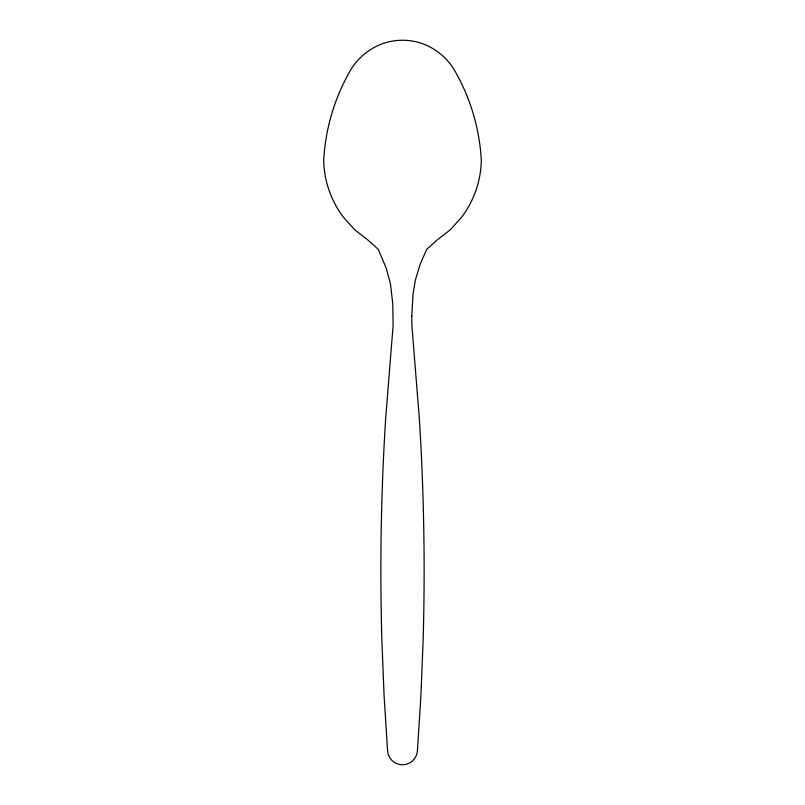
<?xml version="1.0" encoding="UTF-8"?>
<svg xmlns="http://www.w3.org/2000/svg" width="805" height="805" viewBox="0 0 805 805"><rect width="100%" height="100%" fill="white"/><g stroke="black" fill="none" stroke-linecap="round" stroke-linejoin="round"><path stroke-width="1.21" d="M411.788 316.144L411.888 325.542L419.395 419.395A2465.443 2445.318 0 0 1 423.148 639.683L420.955 694.745L417.513 749.737L417 753.621L415.501 757.243L413.116 760.353A14.953 14.842 0 0 1 391.874 760.353L389.499 757.243L388 753.621L387.487 749.737L384.045 694.745L381.852 639.683A2465.443 2445.318 0 0 1 385.605 419.395L393.112 325.542L392.749 303.606L390.475 283.984L386.239 268.196L378.3 249.369L368.348 240.413L354.693 229.757L343.131 216.857A99.528 98.492 0 0 1 323.68 160.376A206.1 203.967 0 0 1 350.477 70.277C357.662 58.232 368.841 48.833 381.962 43.873A58.624 57.095 0 0 1 423.048 43.873C436.159 48.833 447.349 58.222 454.513 70.277A206.1 203.967 0 0 1 481.32 160.376A99.528 98.492 0 0 1 461.879 216.867L450.307 229.757L436.652 240.413L426.7 249.369L420.119 264.342L415.4 279.989L413.035 294.238L411.788 316.144"/></g></svg>
